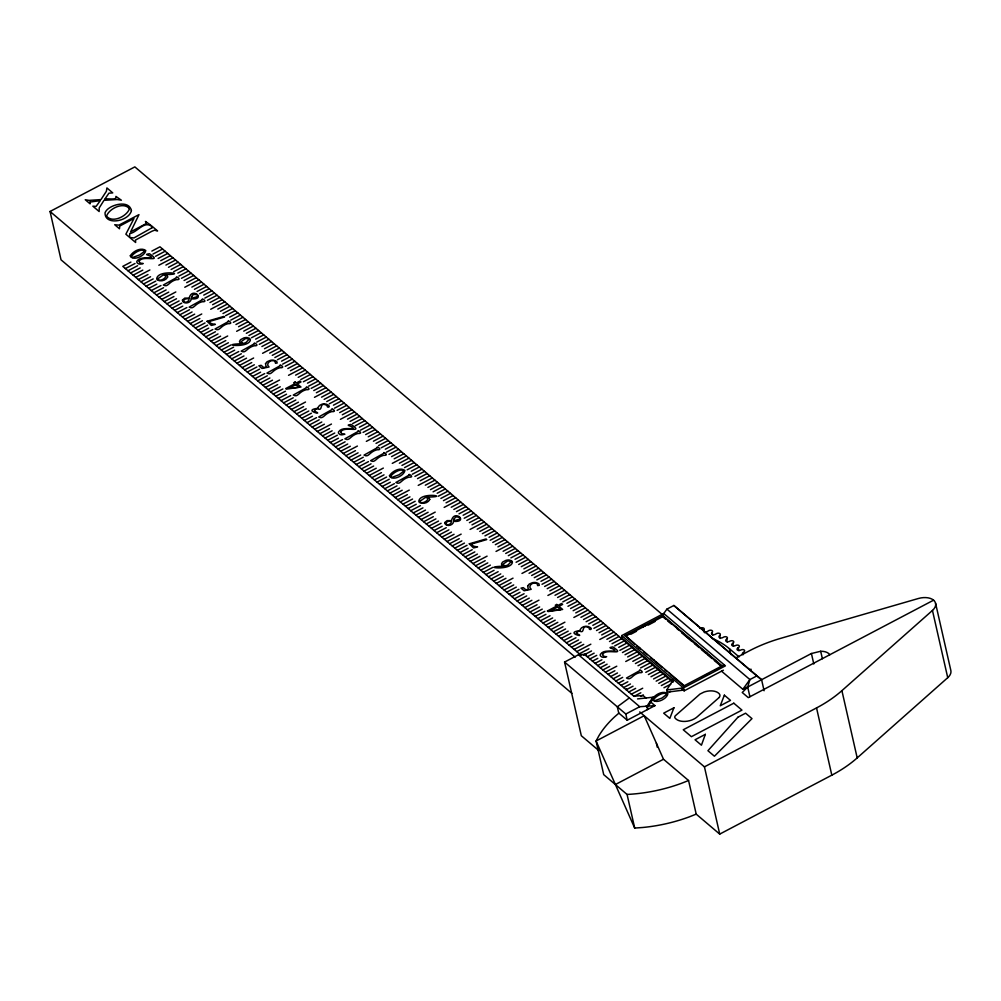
<?xml version="1.0" encoding="UTF-8"?>
<svg xmlns="http://www.w3.org/2000/svg" width="1001" height="1001" viewBox="0 0 1001 1001"><rect width="100%" height="100%" fill="white"/><g stroke="black" fill="none" stroke-linecap="round" stroke-linejoin="round"><path stroke-width="1.5" d="M667.454 693.192L666.729 689.977L673.435 679.416M637.537 698.923L652.952 697.222L646.771 706.493L647.071 707.82M647.847 706.656L653.253 698.548L652.952 697.222M662.224 615.628L666.916 609.134L673.861 605.48L761.598 679.717L764.101 690.753M721.521 671.17L742.867 689.289L749.899 679.566L756.844 675.913L761.598 679.717M639.727 711.924L704.441 766.854L816.541 707.92A106.344 63.401 -12.8 0 0 841.904 690.652L932.457 610.447A14.314 8.534 -12.8 0 0 933.583 600.175A14.314 8.534 -12.8 0 0 918.38 598.498L780.38 638.438A106.344 63.401 -12.8 0 0 749.311 650.85L735.898 657.907M696.208 814.138L689.364 816.841A112.125 66.854 -12.8 0 1 642.579 827.502L634.697 828.065L627.064 794.444L603.716 774.636L596.083 741.003L644.194 715.715L663.5 759.246L688.563 780.517L696.208 814.138L719.719 834.108L831.818 775.162A106.344 63.401 -12.8 0 0 857.194 757.907L947.734 677.69A14.314 8.534 -12.8 0 0 950.85 670.507L935.572 603.253M629.329 697.922L617.317 706.819L618.781 713.238L614.564 716.904A112.125 66.854 -12.8 0 0 598.748 736.023L596.083 741.003L634.697 828.065M571.859 693.355L61.036 259.822L50.05 211.474L134.847 166.892L663.525 615.577M130.906 262.099L122.798 266.366L581.055 655.28M151.864 251.088L159.972 246.822L672.71 681.969M125.388 268.568L135.01 263.513M152.953 254.079L162.562 249.024M127.978 270.771L137.6 265.715M155.543 256.281L165.165 251.226M130.58 272.973L140.19 267.918M158.133 258.483L167.755 253.428M133.171 275.175L142.78 270.12M160.736 260.685L170.345 255.63M135.761 277.377L149.875 269.957M158.834 265.252L172.948 257.833M138.351 279.579L147.973 274.524M165.916 265.09L175.538 260.035M140.953 281.781L150.563 276.726M168.518 267.292L178.128 262.224M143.543 283.984L153.166 278.929M171.108 269.482L180.718 264.427M146.133 286.186L155.756 281.118M173.699 271.684L183.321 266.629M148.736 288.376L156.844 284.121M177.803 273.098L185.911 268.831M151.326 290.578L160.948 285.523M178.891 276.088L188.501 271.033M153.916 292.78L163.538 287.725M181.481 278.291L191.103 273.235M156.519 294.982L166.128 289.927M184.071 280.493L193.694 275.438M159.109 297.184L168.731 292.129M186.674 282.695L196.284 277.64M161.699 299.387L175.813 291.967M184.772 287.262L198.886 279.842M164.302 301.589L173.911 296.534M191.854 287.099L201.476 282.044M166.892 303.791L176.501 298.736M194.457 289.302L204.066 284.246M169.482 305.993L179.104 300.938M197.047 291.504L206.669 286.449M172.072 308.195L181.694 303.14M199.637 293.706L209.259 288.651M174.674 310.398L182.783 306.131M203.741 295.107L211.849 290.853M177.265 312.6L186.887 307.545M204.83 298.11L214.439 293.055M179.855 314.802L189.477 309.747M207.42 300.313L217.042 295.257M182.457 317.004L192.067 311.949M210.01 302.515L219.632 297.447M185.047 319.206L194.669 314.151M212.612 304.704L222.222 299.649M187.637 321.409L201.752 313.989M210.71 309.271L224.825 301.852M190.24 323.598L199.85 318.543M217.793 309.109L227.415 304.054M192.83 325.8L202.44 320.745M220.395 311.311L230.005 306.256M195.42 328.003L205.042 322.948M222.985 313.513L232.607 308.458M198.023 330.205L207.632 325.15M225.575 315.715L235.197 310.66M200.613 332.407L208.721 328.14M229.679 317.129L237.788 312.863M203.203 334.609L212.825 329.554M230.768 320.12L240.39 315.065M205.793 336.811L215.415 331.756M233.358 322.322L242.98 317.267M208.396 339.014L218.005 333.959M235.961 324.524L245.57 319.469M210.986 341.216L220.608 336.161M238.551 326.726L248.16 321.671M213.576 343.418L227.69 335.998M236.649 331.293L250.763 323.874M216.178 345.62L225.788 340.565M243.731 331.131L253.353 326.076M218.769 347.822L228.391 342.767M246.334 333.333L255.943 328.278M221.359 350.025L230.981 344.97M248.924 335.535L258.546 330.48M223.961 352.227L233.571 347.172M251.514 337.737L261.136 332.67M226.551 354.429L234.659 350.162M255.618 339.139L263.726 334.872M229.141 356.631L238.764 351.564M256.706 342.129L266.329 337.074M231.731 358.821L241.354 353.766M259.297 344.331L268.919 339.276M234.334 361.023L243.944 355.968M261.899 346.534L271.509 341.479M236.924 363.225L246.546 358.17M264.489 348.736L274.099 343.681M239.514 365.428L253.628 358.008M262.587 353.303L276.701 345.883M242.117 367.63L251.726 362.575M269.682 353.14L279.292 348.085M244.707 369.832L254.329 364.777M272.272 355.342L281.882 350.287M247.297 372.034L256.919 366.979M274.862 357.545L284.484 352.49M249.9 374.236L259.509 369.181M277.452 359.747L287.074 354.692M252.49 376.439L260.598 372.172M281.556 361.161L289.664 356.894M255.08 378.641L264.702 373.586M282.645 364.151L292.267 359.096M257.682 380.843L267.292 375.788M285.235 366.353L294.857 361.298M260.273 383.045L269.882 377.99M287.838 368.556L297.447 363.501M262.863 385.247L272.485 380.192M290.428 370.758L300.05 365.703M265.453 387.45L279.567 380.03M288.526 375.312L302.64 367.893M268.055 389.652L277.665 384.597M295.62 375.15L305.23 370.095M270.645 391.854L280.267 386.786M298.21 377.352L307.82 372.297M273.235 394.044L282.858 388.989M300.8 379.554L310.423 374.499M275.838 396.246L285.448 391.191M303.391 381.756L313.013 376.701M278.428 398.448L286.536 394.194M307.495 383.17L315.603 378.904M281.018 400.65L290.64 395.595M308.583 386.161L318.205 381.106M283.621 402.852L293.23 397.797M311.173 388.363L320.795 383.308M286.211 405.055L295.821 400M313.776 390.565L323.386 385.51M288.801 407.257L298.423 402.202M316.366 392.767L325.988 387.712M291.404 409.459L305.505 402.039M314.464 397.334L328.578 389.915M293.994 411.661L303.603 406.606M321.559 397.172L331.168 392.117M296.584 413.863L306.206 408.808M324.149 399.374L333.771 394.319M299.174 416.066L308.796 411.011M326.739 401.576L336.361 396.521M301.776 418.268L311.386 413.213M329.342 403.778L338.951 398.723M304.367 420.47L312.475 416.203M333.433 405.18L341.541 400.913M306.957 422.672L316.579 417.617M334.522 408.183L344.144 403.115M309.559 424.874L319.169 419.819M337.112 410.372L346.734 405.317M312.149 427.077L321.771 422.009M339.714 412.575L349.324 407.52M314.739 429.266L324.362 424.211M342.304 414.777L351.927 409.722M317.342 431.469L331.456 424.049M340.403 419.344L354.517 411.924M319.932 433.671L329.542 428.616M347.497 419.181L357.107 414.126M322.522 435.873L332.144 430.818M350.087 421.383L359.709 416.328M325.125 438.075L334.734 433.02M352.677 423.586L362.299 418.531M327.715 440.277L337.324 435.222M355.28 425.788L364.89 420.733M330.305 442.48L338.413 438.213M359.372 427.202L367.48 422.935M332.895 444.682L342.517 439.627M360.46 430.192L370.082 425.137M335.498 446.884L345.107 441.829M363.063 432.394L372.672 427.339M338.088 449.086L347.71 444.031M365.653 434.597L375.262 429.542M340.678 451.288L350.3 446.233M368.243 436.799L377.865 431.744M343.28 453.491L357.395 446.071M366.341 441.366L380.455 433.946M345.871 455.693L355.493 450.638M373.436 441.203L383.045 436.136M348.461 457.895L358.083 452.84M376.026 443.405L385.648 438.338M351.063 460.097L360.673 455.03M378.616 445.595L388.238 440.54M353.653 462.299L363.263 457.232M381.218 447.797L390.828 442.742M356.243 464.489L364.351 460.235M385.31 449.211L393.431 444.945M358.833 466.691L368.456 461.636M386.399 452.202L396.021 447.147M361.436 468.893L371.046 463.838M389.001 454.404L398.611 449.349M364.026 471.096L373.648 466.041M391.591 456.606L401.201 451.551M366.616 473.298L376.238 468.243M394.181 458.808L403.803 453.753M369.219 475.5L383.333 468.08M392.279 463.375L406.393 455.955M371.809 477.702L381.431 472.647M399.374 463.213L408.984 458.158M374.399 479.904L384.021 474.849M401.964 465.415L411.586 460.36M377.002 482.107L386.611 477.052M404.554 467.617L414.176 462.562M379.592 484.309L389.214 479.254M407.157 469.819L416.766 464.764M382.182 486.511L390.302 482.244M411.248 471.221L419.369 466.966M384.784 488.713L394.394 483.658M412.337 474.224L421.959 469.169M387.374 490.915L396.984 485.86M414.94 476.426L424.549 471.358M389.965 493.118L399.587 488.063M417.53 478.628L427.152 473.561M392.555 495.32L402.177 490.252M420.12 480.818L429.742 475.763M395.157 497.522L409.271 490.09M418.218 485.385L432.332 477.965M397.747 499.712L407.369 494.657M425.312 485.222L434.922 480.167M400.337 501.914L409.96 496.859M427.902 487.424L437.525 482.369M402.94 504.116L412.55 499.061M430.493 489.627L440.115 484.572M405.53 506.318L415.152 501.263M433.095 491.829L442.705 486.774M408.12 508.521L416.241 504.254M437.187 493.243L445.307 488.976M410.723 510.723L420.332 505.668M438.275 496.233L447.897 491.178M413.313 512.925L422.923 507.87M440.878 498.435L450.488 493.38M415.903 515.127L425.525 510.072M443.468 500.638L453.09 495.583M418.506 517.329L428.115 512.274M446.058 502.84L455.68 497.785M421.096 519.532L435.21 512.112M444.156 507.407L458.27 499.987M423.686 521.734L433.308 516.679M451.251 507.244L460.873 502.189M426.276 523.936L435.898 518.881M453.841 509.446L463.463 504.391M428.878 526.138L438.488 521.083M456.443 511.649L466.053 506.581M431.469 528.34L441.091 523.285M459.034 513.838L468.643 508.783M434.059 530.543L442.179 526.276M463.125 515.252L471.246 510.985M436.661 532.745L446.271 527.677M464.214 518.243L473.836 513.188M439.251 534.934L448.873 529.879M466.816 520.445L476.426 515.39M441.841 537.137L451.464 532.082M469.406 522.647L479.029 517.592M444.444 539.339L454.054 534.284M471.997 524.849L481.619 519.794M447.034 541.541L461.148 534.121M470.095 529.416L484.209 521.996M449.624 543.743L459.246 538.688M477.189 529.254L486.811 524.199M452.227 545.945L461.836 540.89M479.779 531.456L489.401 526.401M454.817 548.148L464.426 543.093M482.382 533.658L491.991 528.603M457.407 550.35L467.029 545.295M484.972 535.86L494.582 530.805M459.997 552.552L468.118 548.285M489.076 537.274L497.184 533.007M462.6 554.754L472.209 549.699M490.165 540.265L499.774 535.21M465.19 556.956L474.812 551.901M492.755 542.467L502.364 537.412M467.78 559.159L477.402 554.104M495.345 544.669L504.967 539.614M470.382 561.361L479.992 556.306M497.935 546.871L507.557 541.804M472.972 563.563L487.087 556.143M496.033 551.426L510.147 544.006M475.563 565.765L485.185 560.698M503.128 551.263L512.75 546.208M478.165 567.955L487.775 562.9M505.718 553.465L515.34 548.41M480.755 570.157L490.365 565.102M508.32 555.668L517.93 550.613M483.345 572.359L492.967 567.304M510.91 557.87L520.533 552.815M485.935 574.561L494.056 570.295M515.014 559.284L523.123 555.017M488.538 576.764L498.148 571.709M516.103 562.274L525.713 557.219M491.128 578.966L500.75 573.911M518.693 564.476L528.303 559.421M493.718 581.168L503.34 576.113M521.283 566.679L530.905 561.624M496.321 583.37L505.93 578.315M523.886 568.881L533.495 563.826M498.911 585.572L513.025 578.153M521.971 573.448L536.086 566.028M501.501 587.775L511.123 582.72M529.066 573.285L538.688 568.23M504.104 589.977L513.713 584.922M531.656 575.487L541.278 570.432M506.694 592.179L516.316 587.124M534.259 577.69L543.868 572.635M509.284 594.381L518.906 589.326M536.849 579.892L546.471 574.837M511.886 596.583L519.994 592.317M540.953 581.293L549.061 577.026M514.476 598.786L524.086 593.731M542.041 584.284L551.651 579.229M517.067 600.988L526.689 595.92M544.632 586.486L554.254 581.431M519.657 603.178L529.279 598.123M547.222 588.688L556.844 583.633M522.259 605.38L531.869 600.325M549.824 590.89L559.434 585.835M524.849 607.582L538.963 600.162M547.91 595.457L562.024 588.037M527.439 609.784L537.062 604.729M555.004 595.295L564.627 590.24M530.042 611.986L539.652 606.931M557.595 597.497L567.217 592.442M532.632 614.189L542.254 609.134M560.197 599.699L569.807 594.644M535.222 616.391L544.844 611.336M562.787 601.901L572.409 596.846M537.825 618.593L545.933 614.326M566.891 603.315L574.999 599.048M540.415 620.795L550.024 615.74M567.98 606.306L577.59 601.251M543.005 622.997L552.627 617.942M570.57 608.508L580.192 603.453M545.608 625.2L555.217 620.145M573.16 610.71L582.782 605.655M548.198 627.402L557.807 622.347M575.763 612.912L585.372 607.857M550.788 629.604L564.902 622.184M573.861 617.479L587.975 610.059M553.378 631.806L563 626.751M580.943 617.317L590.565 612.249M555.98 634.008L565.59 628.953M583.545 619.506L593.155 614.451M558.571 636.211L568.193 631.143M586.136 621.709L595.745 616.654M561.161 638.4L570.783 633.345M588.726 623.911L598.348 618.856M563.763 640.602L571.871 636.348M592.83 625.325L600.938 621.058M566.353 642.805L575.975 637.75M593.918 628.315L603.528 623.26M568.943 645.007L578.565 639.952M596.508 630.517L606.131 625.462M571.546 647.209L581.156 642.154M599.099 632.72L608.721 627.665M574.136 649.411L583.746 644.356M601.701 634.922L611.311 629.867M576.726 651.613L590.84 644.194M599.799 639.489L613.913 632.069M579.316 653.816L588.938 648.761M606.881 639.326L616.503 634.271M599.073 750.8L581.318 735.735L564.577 662.061L578.465 654.754L584.484 654.329L633.808 696.195A3.003 2.202 -49.7 0 1 634.872 696.408M583.295 655.292L591.528 650.963M609.484 641.528L619.093 636.473M673.448 681.794L622.447 638.5L621.784 635.572L663.751 613.5L725.425 665.853L683.458 687.912L666.729 689.977M634.421 644.018L625.175 635.572L662.95 615.703L722.046 665.853L722.209 666.591L715.465 670.132M625.337 636.311L663.125 616.441L722.209 666.591M587.262 656.769L594.131 653.165M612.074 643.731L621.684 638.676M630.993 634.159L636.486 631.268M648.185 625.112L655.054 621.508M589.852 658.971L596.721 655.367M614.664 645.933L624.286 640.878M592.404 661.198L597.81 658.358M618.768 647.334L626.876 643.08M595.044 663.375L601.914 659.772M619.857 650.337L629.466 645.282M597.635 665.577L604.504 661.974M622.447 652.539L632.069 647.472M600.225 667.78L607.094 664.176M625.037 654.729L634.659 649.674M602.827 669.982L609.697 666.366M627.64 656.931L637.249 651.876M605.417 672.184L616.779 666.203M625.738 661.498L639.852 654.078M608.007 674.386L614.877 670.77M632.82 661.336L642.442 656.281M610.597 676.588L617.467 672.972M635.422 663.538L645.032 658.483M613.2 678.791L620.069 675.174M638.012 665.74L647.634 660.685M615.79 680.993L622.66 677.377M640.602 667.942L650.225 662.887M618.343 683.22L623.748 680.367M644.707 669.356L652.815 665.089M620.983 685.397L627.852 681.781M645.795 672.347L655.405 667.292M623.573 687.599L630.442 683.983M648.385 674.549L658.007 669.494M626.163 689.802L633.032 686.185M650.975 676.751L660.597 671.696M628.766 691.991L635.635 688.388M653.578 678.953L663.188 673.898M631.356 694.193L642.717 688.225M656.168 681.155L665.79 676.1M633.946 696.396L640.815 692.792M658.758 683.358L668.38 678.303M640.665 696.433L643.405 694.994M661.361 685.56L670.97 680.492M663.951 687.762L670.82 684.146M564.577 662.061L625.813 714.026L639.702 706.719L654.942 705.642L650.412 701.789M649.687 702.389L650.888 701.764M669.456 691.991L670.645 691.366M625.175 635.572L684.259 685.723L724.136 664.752M701.964 677.227L708.708 673.686M618.731 713.012L627.214 720.22L654.942 705.642M681.756 688.838L684.133 690.853L723.385 670.207M742.867 689.289L747.797 686.686M829.842 654.717A12.638 7.533 -12.8 0 0 820.682 651.263L811.423 653.515L747.697 687.024L742.242 692.504L748.26 697.609L933.583 600.175M615.39 784.534L663.5 759.246M688.563 780.517L681.719 783.22A112.125 66.854 -12.8 0 1 627.064 794.444M667.217 692.116L683.946 690.052M633.808 696.195L643.042 695.532L646.196 698.21M712.337 638.413A103.053 61.436 -12.8 0 1 729.491 648.773L739.013 656.869M673.861 605.48L756.844 675.913M666.916 609.134L749.899 679.566L747.697 687.024L749.899 696.671M665.565 619.106L663.288 617.179L662.95 615.703M667.83 621.033L671.246 623.923M681.631 632.745L691.854 641.416L691.528 639.952M694.344 643.518L699.061 647.534M701.426 649.536L706.143 653.54M712.036 658.545L707.444 654.641L707.106 653.178M714.339 660.497L721.233 666.341M636.699 645.945L640.265 648.986L640.102 648.248M643.681 651.876L647.084 654.767M650.5 657.657L653.903 660.547L653.741 659.822M655.205 661.648L662.287 667.667M664.651 669.669L667.016 671.671M670.632 674.749L684.421 686.448L684.259 685.723M621.784 635.572L683.458 687.912L684.133 690.853M578.465 654.754L639.702 706.719M50.05 211.474L575.162 657.131M932.457 610.447L947.734 677.69M841.904 690.652L857.194 757.907M820.682 651.263L822.384 658.733M811.423 653.515L813.8 663.976M816.541 707.92L831.818 775.162M704.053 631.719A2.603 1.552 -12.8 0 0 708.045 631.093A2.603 1.552 -12.8 0 1 711.573 630.355A2.603 1.552 -12.8 0 1 712.086 632.444A2.603 1.552 -12.8 0 0 712.424 634.571A2.603 1.552 -12.8 0 0 715.965 633.946A2.603 1.552 -12.8 0 1 719.519 633.408A2.603 1.552 -12.8 0 1 719.681 635.572A2.603 1.552 -12.8 0 0 719.694 637.75A2.603 1.552 -12.8 0 0 723.235 637.324A2.603 1.552 -12.8 0 1 726.776 636.999A2.603 1.552 -12.8 0 1 726.613 639.214A2.603 1.552 -12.8 0 0 726.288 641.428A2.603 1.552 -12.8 0 0 729.804 641.216A2.603 1.552 -12.8 0 1 733.295 641.103A2.603 1.552 -12.8 0 1 732.795 643.33A2.553 1.527 -12.8 0 0 732.119 645.557A2.553 1.527 -12.8 0 0 735.547 645.532A2.553 1.527 -12.8 0 1 738.963 645.557A2.553 1.527 -12.8 0 1 738.2 647.772L738.838 650.625M732.795 643.33L733.445 646.171M729.491 648.773L730.78 654.466M726.613 639.214L727.252 642.054M719.681 635.572L720.332 638.413M712.086 632.444L712.725 635.285M699.987 628.44A2.603 1.552 -12.8 0 1 703.303 627.952A2.603 1.552 -12.8 0 1 703.866 629.879L704.516 632.72M705.818 652.076L705.98 652.815M692.817 641.053L692.992 641.791M677.89 628.378L678.228 629.842M676.588 627.277L676.926 628.741M704.441 766.854L719.719 834.108M669.319 673.047L669.494 673.773M645.107 625.087L645.27 625.825M643.017 626.188L643.18 626.926M638.801 647.147L638.976 647.885M656.381 743.205L657.319 747.334M626.488 688.976L626.789 690.302M625.813 714.026L627.214 720.22M584.484 654.329A3.003 2.202 -49.7 0 1 586.436 656.03M645.708 706.293A3.003 2.202 -49.7 0 1 647.297 709.659M703.503 631.08A2.603 1.552 -12.8 0 1 703.866 629.879M743.13 654.742A2.553 1.527 -12.8 0 1 743.493 652.264A2.553 1.527 -12.8 0 0 744.256 650.049A2.553 1.527 -12.8 0 0 740.84 650.024A2.553 1.527 -12.8 0 1 737.424 649.999A2.553 1.527 -12.8 0 1 738.2 647.772M751.2 669.331A2.553 1.527 -12.8 0 1 750.675 669.168M249.274 338.989L246.183 342.342L243.831 343.431L241.604 342.742A2.452 1.464 -12.8 0 1 241.341 341.529L245.771 338.413L249.274 338.989M511.286 561.436L508.208 564.789L505.843 565.878L503.616 565.202A2.452 1.464 -12.8 0 1 503.353 563.976L507.782 560.86L511.286 561.436M129.467 208.721C127.064 216.178 112.375 223.573 106.581 216.141C108.896 208.658 123.649 201.364 129.467 208.721M183.371 300.5L183.358 301.113C185.11 303.691 189.452 301.601 189.089 298.586L185.51 298.924L183.371 300.5M445.683 522.997L445.67 523.611C447.422 526.188 451.764 524.099 451.388 521.096L447.822 521.421L445.683 522.997M146.421 222.522L145.721 223.836L130.618 231.869L138.964 214.639L118.881 225.125L114.715 224.737L119.457 228.766L119.757 226.051L133.996 218.468L125.863 234.196L129.554 237.337L129.755 233.546C136.411 232.845 143.268 221.772 150.163 225.463L150.763 225.15L145.42 221.434L146.421 222.522M314.527 410.573L314.502 411.223C326.001 416.116 301.126 410.235 318.18 408.258L318.08 407.344C319.707 403.666 325.475 402.877 328.503 405.305C331.093 407.107 326.539 408.383 327.139 405.543C318.443 400.763 323.636 412.012 317.555 408.721A3.654 2.177 -12.8 0 0 314.977 409.91L314.527 410.573M576.563 632.907L576.538 633.558C588.037 638.463 563.163 632.582 580.217 630.605L580.13 629.679C581.744 626 587.512 625.225 590.54 627.652C593.13 629.454 588.575 630.718 589.176 627.877C580.48 623.097 585.673 634.359 579.592 631.068A3.654 2.177 -12.8 0 0 577.014 632.244L576.563 632.907M157.958 278.678L158.221 279.754C161.161 281.994 169.745 275.7 163.338 274.9L157.958 278.678M420.07 501.176L420.332 502.252C423.273 504.491 431.856 498.198 425.463 497.397L420.07 501.176M182.432 300.1C182.833 304.767 191.266 303.341 191.191 298.861C206.894 300.1 191.992 286.136 189.189 298.123L184.76 298.11L182.432 300.1M444.744 522.597C445.145 527.264 453.578 525.85 453.503 521.358C469.206 522.61 454.304 508.633 451.501 520.62L447.072 520.62L444.744 522.597M130.293 255.806C132.783 261.536 145.095 255.956 145.771 250.475C140.978 247.034 133.07 251.201 130.293 255.806M389.452 475.75C391.942 481.481 404.241 475.9 404.93 470.407C400.125 466.966 392.217 471.146 389.452 475.75M652.402 699.011C654.892 704.742 667.192 699.173 667.88 693.68C663.075 690.24 655.167 694.419 652.402 699.011M176.714 277.527L163.326 285.01C168.055 287.875 168.531 281.681 176.176 279.692C183.271 280.13 174.725 275.275 176.714 277.527M202.565 299.599L189.164 307.082C193.906 309.947 194.369 303.753 202.027 301.764C209.121 302.202 200.575 297.347 202.565 299.599M228.441 321.509L215.04 328.979C219.782 331.857 220.245 325.65 227.903 323.673C234.997 324.099 226.451 319.244 228.441 321.509M254.592 343.643L241.191 351.113C245.933 353.979 246.396 347.785 254.054 345.795C261.148 346.233 252.602 341.379 254.592 343.643M280.355 365.59L266.954 373.06C271.696 375.938 272.159 369.732 279.817 367.755C286.912 368.18 278.366 363.338 280.355 365.59M306.694 387.55L293.306 395.032C298.035 397.897 298.511 391.704 306.156 389.714C313.25 390.152 304.717 385.297 306.694 387.55M332.119 409.484L318.718 416.954C323.461 419.832 323.924 413.626 331.581 411.649C338.676 412.074 330.13 407.219 332.119 409.484M358.308 431.331L344.907 438.813C349.649 441.679 350.112 435.485 357.77 433.496C364.865 433.933 356.318 429.079 358.308 431.331M377.452 447.622L364.064 455.092C368.793 457.97 369.269 451.764 376.914 449.787C384.009 450.212 375.475 445.357 377.452 447.622M383.996 453.178L370.608 460.648C375.35 463.526 375.813 457.319 383.458 455.342C390.565 455.768 382.019 450.913 383.996 453.178M409.296 475.012L395.895 482.482C400.638 485.36 401.101 479.166 408.758 477.177C415.853 477.615 407.307 472.76 409.296 475.012M639.889 670.545L626.501 678.015C631.243 680.893 631.706 674.687 639.351 672.71C646.458 673.135 637.912 668.293 639.889 670.545M89.99 202.064L90.09 203.841L85.26 199.737L89.076 200.375L100.963 199.599L106.394 191.279L106.907 187.925L112.75 192.893L108.909 193.193L104.705 199.337C106.431 197.81 117.893 200.888 115.941 196.421L121.371 200.213L117.23 199.537L104.004 200.313L99.237 207.895L99.137 211.524L92.843 206.181L96.083 206.394L100.3 200.638L89.99 202.064M250.375 339.689C249.574 349.149 215.328 344.269 242.968 343.731L240.102 342.692A3.754 2.24 -12.8 0 1 239.552 341.341L240.54 339.677L243.869 337.925A6.557 3.916 -12.8 0 1 247.072 337.512L249.724 338.413L250.375 339.689M512.387 562.137C511.586 571.596 477.339 566.729 504.979 566.178L502.114 565.152A3.754 2.24 -12.8 0 1 501.564 563.788L502.552 562.124L505.88 560.372A6.557 3.916 -12.8 0 1 509.084 559.959L511.749 560.86L512.387 562.137M265.515 363.676L266.178 367.017L263.726 367.517L261.123 365.302L258.871 365.803L261.974 368.443L269.069 366.992C265.365 364.214 269.92 359.885 273.348 360.71A3.378 2.015 -12.8 0 1 274.887 361.298L275.525 363.288L277.189 363L276.664 361.348L273.623 360.197A6.569 3.916 -12.8 0 0 270.283 360.373L267.104 361.736L265.515 363.676M527.665 585.985L528.328 589.339L525.875 589.839L523.273 587.625L521.02 588.125L524.124 590.765L531.218 589.314C527.514 586.536 532.069 582.207 535.497 583.032A3.378 2.015 -12.8 0 1 537.024 583.621L537.675 585.61L539.326 585.322L538.813 583.671L535.773 582.519A6.569 3.916 -12.8 0 0 532.432 582.695L529.254 584.058L527.665 585.985M191.729 296.584L191.279 298.398L196.822 296.771A3.128 1.864 -12.8 0 0 197.522 295.608A2.865 1.702 -12.8 0 0 197.059 294.594L193.381 294.444L191.729 296.584M454.041 519.094L453.591 520.908L459.134 519.269A3.128 1.864 -12.8 0 0 459.834 518.105A2.865 1.702 -12.8 0 0 459.371 517.104L455.693 516.941L454.041 519.094M131.419 210.535C129.317 221.183 104.667 226.264 105.042 212.763A13 7.745 -12.8 0 1 108.996 208.183C115.04 203.779 129.304 200.851 131.419 210.535M139.164 261.248C139.364 264.94 147.71 262.537 140.265 264.139A4.279 2.553 -12.8 0 1 138.138 263.638L137.162 262.8A4.567 2.728 -12.8 0 1 136.924 261.198C139.902 256.494 147.084 258.396 151.664 257.745C150.613 254.654 142.28 254.83 149.474 253.741C163.588 263.388 142.217 254.579 139.164 261.248M340.778 431.957C340.978 435.648 349.324 433.245 341.892 434.847A4.279 2.553 -12.8 0 1 339.752 434.346L338.776 433.508A4.567 2.728 -12.8 0 1 338.551 431.906C341.529 427.202 348.698 429.104 353.278 428.453C352.239 425.35 343.894 425.538 351.088 424.449C365.202 434.096 343.844 425.287 340.778 431.957M602.564 654.429C602.777 658.12 611.123 655.718 603.678 657.319A4.279 2.553 -12.8 0 1 601.551 656.819L600.575 655.98A4.567 2.728 -12.8 0 1 600.337 654.379C603.315 649.674 610.497 651.576 615.077 650.925C614.026 647.822 605.693 648.01 612.875 646.921C627.001 656.568 605.63 647.76 602.564 654.429M167.655 276.952C166.141 280.505 160.648 281.882 157.407 279.98A4.342 2.59 -12.8 0 1 156.782 278.353C158.646 268.869 190.328 274.574 164.214 274.587L167.067 275.575L167.655 276.952M429.767 499.449C428.253 503.002 422.76 504.379 419.519 502.489A4.342 2.59 -12.8 0 1 418.893 500.85C420.77 491.366 452.452 497.072 426.326 497.084L429.179 498.073L429.767 499.449M705.342 734.359L701.438 745.194L695.044 739.777L705.342 734.359M152.165 227.702L133.959 237.938L129.78 237.525L135.623 242.48L135.485 240.052L151.752 231.331L154.479 230.217L157.582 230.943L151.752 225.988L151.151 226.301L152.165 227.702M673.936 707.77L669.832 718.38L663.688 713.162L673.936 707.77M724.361 695.169L720.257 705.78L730.505 700.387L724.361 695.169M144.907 250.951L139.94 254.792L132.845 257.432A1.939 1.151 -12.8 0 1 131.181 256.769C133.333 253.278 141.391 247.973 144.907 250.951M404.066 470.895L399.099 474.737L392.004 477.377A1.939 1.151 -12.8 0 1 390.34 476.714C392.48 473.223 400.55 467.905 404.066 470.895M667.016 694.156L662.049 697.997L654.954 700.65A1.939 1.151 -12.8 0 1 653.29 699.987C655.43 696.483 663.5 691.178 667.016 694.156M719.218 697.434L697.109 716.904A13.251 7.908 -12.8 0 1 675.049 717.992L674.849 717.617A3.954 2.352 -12.8 0 1 675.312 715.803L700.012 694.056L703.928 692.104A12.6 7.508 -12.8 0 1 712.85 690.978A12.575 7.495 -12.8 0 1 719.294 693.843L719.769 694.644A6.769 4.042 -12.8 0 1 719.218 697.434M737.937 717.216L707.932 750.712L714.426 756.218L751.989 718.618L745.595 713.2L737.937 717.216M207.069 321.271L211.324 325.425C221.171 323.048 210.235 325.813 209.372 321.459L224.549 317.042L223.836 316.429L207.069 321.271M295.095 382.007L293.631 382.782L294.794 383.771L285.685 388.563L286.386 389.151L300.976 387.012L297.31 383.896L301.001 381.957L299.95 381.056L296.258 382.995L295.095 382.007M295.846 384.659L288.914 388.313L298.886 387.249L295.846 384.659M469.294 543.806L473.548 547.96C483.383 545.583 472.447 548.348 471.596 543.993L486.774 539.577L486.048 538.963L469.294 543.806M556.756 604.454L555.292 605.217L556.456 606.206L547.347 610.998L548.048 611.586L562.637 609.446L558.971 606.331L562.662 604.391L561.611 603.49L557.92 605.43L556.756 604.454M557.507 607.094L550.575 610.748L560.547 609.684L557.507 607.094M733.796 703.19L683.245 729.767L691.403 736.686L741.954 710.109L733.796 703.19"/></g></svg>
